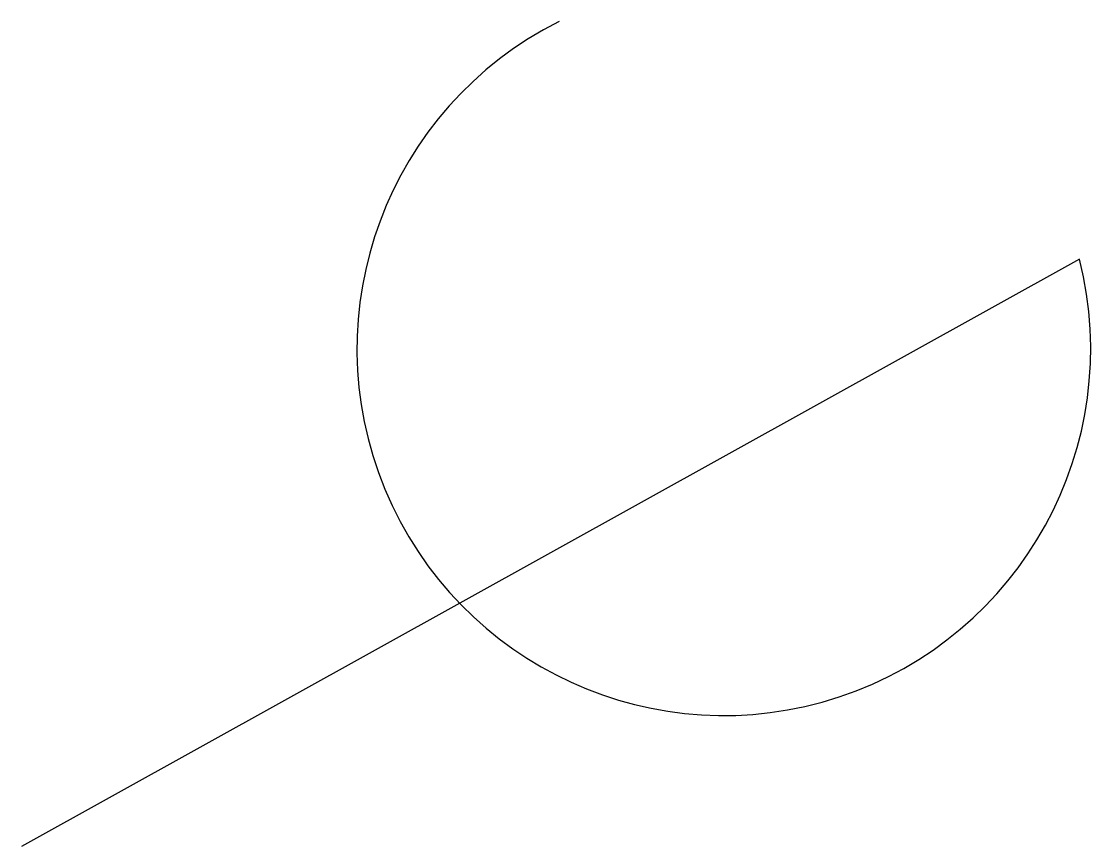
# Model space of a CAD drawing. Header units: millimetres. Extents: x 0 to 90.9, y 0 to 70.3.
import ezdxf

# ---------------------------------------------------------------- set-up
doc = ezdxf.new("R2010")
doc.units = ezdxf.units.MM
doc.layers.get('0').update_dxf_attribs({"linetype": 'CONTINUOUS', "lineweight": 25, "true_color": 0x000000})

msp = doc.modelspace()

# ---------------------------------------------------------------- linework, layer by layer
msp.add_line((90, 50), (0, 0))
msp.add_arc((59.748, 42.365), 31.201, 116.65624, 14.16353)

doc.saveas('drawing.dxf')
